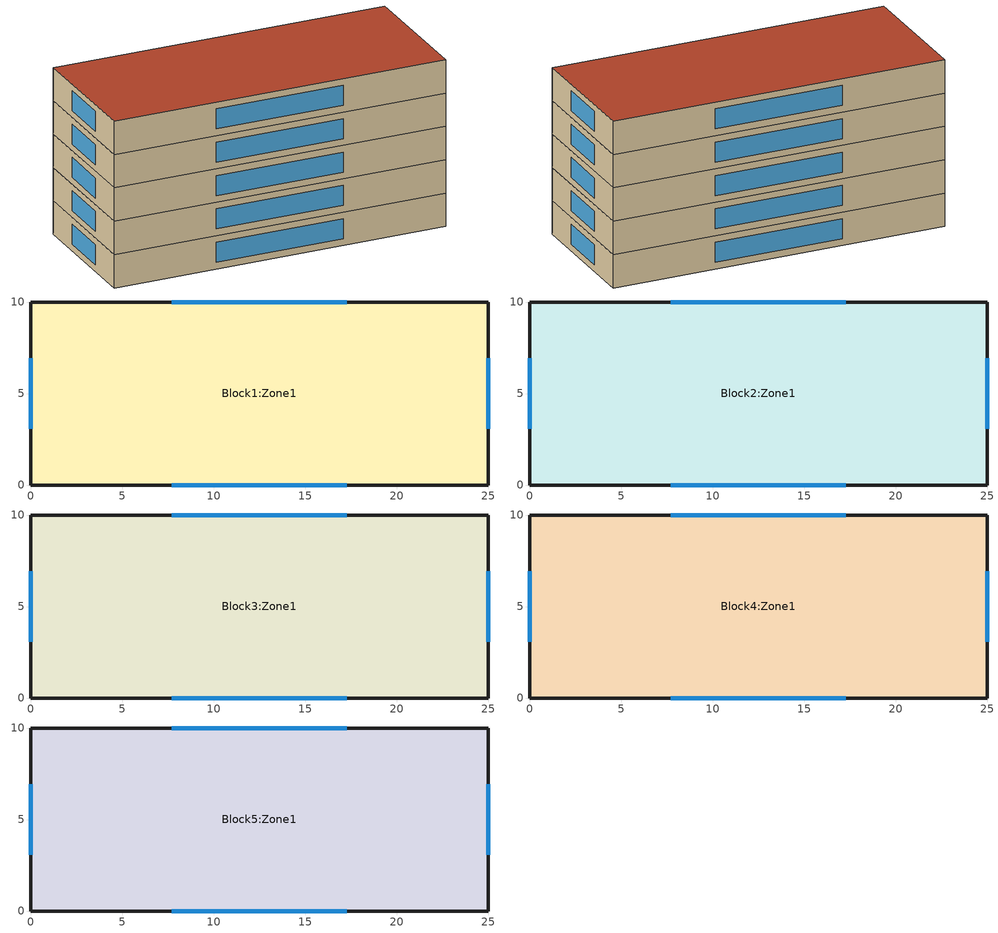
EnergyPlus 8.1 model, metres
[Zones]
Block1:Zone1
 floor ground (Ground0502): 0,0 0,10 25,10 25,0 z0
 wall outside (Wall0505): 0,10 0,0 25,0 25,10 0,10 z0:2.5
 window (Window0502): 0,6.92 0,3.08 / 17.29,10 7.71,10 / 25,3.08 25,6.92 / 7.71,0 17.29,0 z0.5:2
Block2:Zone1
 floor to Block1:Zone1 (Internal Floor): 0,0 0,10 25,10 25,0 z2.5
 wall outside (Wall0505): 0,10 0,0 25,0 25,10 0,10 z2.5:5
 window (Window0502): 0,6.92 0,3.08 / 17.29,10 7.71,10 / 25,3.08 25,6.92 / 7.71,0 17.29,0 z3:4.5
Block3:Zone1
 floor to Block2:Zone1 (Internal Floor): 0,0 0,10 25,10 25,0 z5
 wall outside (Wall0505): 0,10 0,0 25,0 25,10 0,10 z5:7.5
 window (Window0502): 0,6.92 0,3.08 / 17.29,10 7.71,10 / 25,3.08 25,6.92 / 7.71,0 17.29,0 z5.5:7
Block4:Zone1
 floor to Block3:Zone1 (Internal Floor): 0,0 0,10 25,10 25,0 z7.5
 wall outside (Wall0505): 0,10 0,0 25,0 25,10 0,10 z7.5:10
 window (Window0502): 0,6.92 0,3.08 / 17.29,10 7.71,10 / 25,3.08 25,6.92 / 7.71,0 17.29,0 z8:9.5
Block5:Zone1
 floor to Block4:Zone1 (Internal Floor): 0,0 0,10 25,10 25,0 z10
 wall outside (Wall0505): 0,10 0,0 25,0 25,10 0,10 z10:12.5
 window (Window0502): 0,6.92 0,3.08 / 17.29,10 7.71,10 / 25,3.08 25,6.92 / 7.71,0 17.29,0 z10.5:12
 roof outside (Roof0501): 25,0 25,10 0,10 0,0 z12.5
[Building]
Building: North Axis {deg}=0; Terrain=Suburbs; Loads Convergence Tolerance Value=0.04; Temperature Convergence Tolerance Value {deltaC}=0.4; Solar Distribution=FullExterior; Maximum Number of Warmup Days=25; Minimum Number of Warmup Days=6
[Site:GroundTemperature:BuildingSurface]
18, 18, 18, 18, 18, 18, 18, 18, 18, 18, 18, 18
[Site:GroundTemperature:FCfactorMethod]
1.6, 0.7, 2.3, 4.8, 11.2, 16.2, 19.6, 20.6, 18.9, 15, 9.8, 5
[Site:GroundTemperature:Shallow]
14, 14, 14, 14, 14, 14, 14, 14, 14, 14, 14, 14
[Site:GroundTemperature:Deep]
14, 14, 14, 14, 14, 14, 14, 14, 14, 14, 14, 14
[Construction]
Wall0505: Outside Render_2001_0.0150, Brick_2001_0.1250, Glasswool_2001_0.1200, Inbetween Render_2001_0.0100, Brick_2001_0.1500
Roof0501: Bitumen Layer_2001_0.0080, EPS_2001_0.1100, Vapour Barrier_2001_0.0040, Massive Spruce_2001_0.0240
Ground0502: Rockwool_2001_0.0800, Concrete_2001_0.1800, EPS_2001_0.0200, Glasswool_2001_0.0200, Cement Screed_2001_0.0700, Parquet_2001_0.0240
Window0502: EurofloatTroeschGlass_2001_0.0050, Krypton_2001_0.0100, EN2PlusTroeschGlass_2001_0.0050
Internal Floor: Cast Concrete (Dense)_0.1
[Material] Roughness=Rough; Thermal Absorptance=0.9
Name | Thickness | Conductivity {W/m-K} | Density {kg/m3} | Specific Heat {J/kg-K} | Solar Absorptance | Visible Absorptance | Thickness {m} | Visible Absorptance!-Generator IDFEditor 1.44
Brick_2001_0.1250 | 0.125 | 0.44 | 1200 | 840 | 0.6 | 0.6
Concrete_2001_0.1800 | 0.18 | 2.3 | 2300 | 880 | 0.6 | 0.6
EPS_2001_0.1100 | 0.11 | 0.038 | 15 | 1500 | 0.6 | 0.6
Brick_2001_0.1500 | 0.15 | 0.44 | 1200 | 840 | 0.6 | 0.6
Inbetween Render_2001_0.0100 | 0.01 | 0.7 | 1100 | 900 | 0.6 | 0.6
Glasswool_2001_0.1200 | 0.12 | 0.04 | 22 | 830 | 0.6 | 0.6
Outside Render_2001_0.0150 | 0.015 | 0.87 | 2085 | 840 | 0.6 | 0.6
Parquet_2001_0.0240 | 0.024 | 0.2 | 800 | 1300 | 0.7 | 0.7
Cement Screed_2001_0.0700 | 0.07 | 1.4 | 2100 | 650 | 0.6 | 0.6
EPS_2001_0.0200 | 0.02 | 0.038 | 15 | 1500 | 0.6 | 0.6
Glasswool_2001_0.0200 | 0.02 | 0.04 | 22 | 830 | 0.6 | 0.6
Rockwool_2001_0.0800 | 0.08 | 0.04 | 100 | 840 | 0.6 | 0.6
Massive Spruce_2001_0.0240 | 0.024 | 0.13 | 450 | 1600 | 0.6 | 0.6
Bitumen Layer_2001_0.0080 | 0.008 | 0.17 | 1050 | 1000 | 0.9 | 0.9
Cast Concrete (Dense)_0.1 |  | 1.4 | 2100 | 840 | 0.6 |  | 0.1 | 0.6
[Material:NoMass]
Vapour Barrier_2001_0.0040: Roughness=Rough; Thermal Resistance=0.0211; Thermal Absorptance=0.9; Solar Absorptance=0.7; Visible Absorptance=0.7
[WindowMaterial:Glazing] Optical Data Type=SpectralAverage; Thickness=0.005; Infrared Transmittance at Normal Incidence=0; Back Side Infrared Hemispherical Emissivity=0.84; Conductivity=1; Dirt Correction Factor for Solar and Visible Transmittance=1
Name | Solar Transmittance at Normal Incidence | Front Side Solar Reflectance at Normal Incidence | Back Side Solar Reflectance at Normal Incidence | Visible Transmittance at Normal Incidence | Front Side Visible Reflectance at Normal Incidence | Back Side Visible Reflectance at Normal Incidence | Front Side Infrared Hemispherical Emissivity
EurofloatTroeschGlass_2001_0.0050 | 0.85 | 0.077 | 0.077 | 0.904 | 0.083 | 0.083 | 0.84
EN2PlusTroeschGlass_2001_0.0050 | 0.591 | 0.289 | 0.225 | 0.896 | 0.044 | 0.048 | 0.041
[WindowMaterial:Gas]
Krypton_2001_0.0100: Gas Type=Krypton; Thickness=0.01
[Zone] Relative North (to building)=0; Zone Type=1; Zone multiplier=1; Zone inside convection algorism=TARP
Block1:Zone1; Block2:Zone1; Block3:Zone1; Block4:Zone1; Block5:Zone1
[ZoneInfiltration:DesignFlowRate]
Block1:Zone1 Infiltration: Block1:Zone1, resi_infiltration_sch, AirChanges/Hour, 0.39125, 1, 0, 0, 0
Block2:Zone1 Infiltration: Block2:Zone1, resi_infiltration_sch, AirChanges/Hour, 0.39125, 1, 0, 0, 0
Block3:Zone1 Infiltration: Block3:Zone1, resi_infiltration_sch, AirChanges/Hour, 0.39125, 1, 0, 0, 0
Block4:Zone1 Infiltration: Block4:Zone1, resi_infiltration_sch, AirChanges/Hour, 0.39125, 1, 0, 0, 0
Block5:Zone1 Infiltration: Block5:Zone1, resi_infiltration_sch, AirChanges/Hour, 0.39125, 1, 0, 0, 0
[PEOPLE] Number of People Schedule=resi_occupancy_sch; Number of People Calculation Method=Area/Person; Zone Floor Area per Person {m2/person}=25.641; Fraction Radiant=0.3; Sensible Heat Fraction=AUTOCALCULATE; Activity Level Schedule=resi_activity_sch
Name | Zone
People Block1:Zone1 | Block1:Zone1
People Block2:Zone1 | Block2:Zone1
People Block3:Zone1 | Block3:Zone1
People Block4:Zone1 | Block4:Zone1
People Block5:Zone1 | Block5:Zone1
[ElectricEquipment] Schedule=resi_appliances_sch; Design Level Calculation Method=Watts/Area; Watts per Zone Floor Area {W/m2}=6.4; Fraction Latent=0; Fraction Radiant=0.75; Fraction Lost=0
Name | Zone
Block1Appliances | Block1:Zone1
Block2Appliances | Block2:Zone1
Block3Appliances | Block3:Zone1
Block4Appliances | Block4:Zone1
Block5Appliances | Block5:Zone1
[Lights] Schedule=resi_lighting_sch; Design Level Calculation Method=Watts/Area; Watts per Zone Floor Area {W/m2}=10.3104; Return Air Fraction=0.4; Fraction Radiant=0.4; Fraction visible=0.2; Fraction Replaceable=1; Return Air Fraction Calculated from Plenum Temperature=No
Name | Zone
Block1Light | Block1:Zone1
Block2Light | Block2:Zone1
Block3Light | Block3:Zone1
Block4Light | Block4:Zone1
Block5Light | Block5:Zone1
[HotWaterEquipment] Schedule=resi_dhw_sch; Design Level Calculation Method=Watts/Area; Watts per Zone Floor Area {W/m2}=4.21667; Fraction Lost=1
Name | Zone
Block1DHW | Block1:Zone1
Block2DHW | Block2:Zone1
Block3DHW | Block3:Zone1
Block4DHW | Block4:Zone1
Block5DHW | Block5:Zone1
[HVACTemplate:Zone:IdealLoadsAirSystem] Template Thermostat=Residential_thermostat; Maximum Heating Supply Air Temperature {C}=50; Minimum Cooling Supply Air Temperature {C}=13; Maximum Heating Supply Air Humidity Ratio {kgWater/kgDryAir}=0.0156; Minimum Cooling Supply Air Humidity Ratio {kgWater/kgDryAir}=0.0077; Heating Limit=NoLimit; Cooling Limit=NoLimit; Dehumidification Control Type=ConstantSensibleHeatRatio; Cooling Sensible Heat Ratio=0.7; Dehumidification Setpoint {percent}=60; Humidification Control Type=None; Humidification Setpoint {percent}=30; Outdoor Air Method=DetailedSpecification; Demand Controlled Ventilation Type=None; Outdoor Air Economizer Type=NoEconomizer; Heat Recovery Type=None
Name | Design Specification Outdoor Air Object
Block1:Zone1 | Block1:Zone1
Block2:Zone1 | Block2:Zone1
Block3:Zone1 | Block3:Zone1
Block4:Zone1 | Block4:Zone1
Block5:Zone1 | Block5:Zone1
[DesignSpecification:OutdoorAir] Outdoor Air Method=Flow/Area; Outdoor Air Flow per Zone Floor Area {m3/s-m2}=0.00129722; Outdoor Air Flow Rate Fraction Schedule=resi_ventilation_sch
Block1:Zone1; Block2:Zone1; Block3:Zone1; Block4:Zone1; Block5:Zone1
[HVACTemplate:Thermostat]
Residential_thermostat: Heating Setpoint Schedule=resi_htg_therm_sch; Cooling Setpoint Schedule=resi_clg_therm_sch
[Schedule:File] Column Number=1; Rows to Skip at Top=0; Number of Hours of Data=8760; Column Separator=Comma; Interpolate to Timestep=No
Name | File
resi_activity_sch | mfh_nominal_activity.csv
resi_occupancy_sch | mfh_nominal_occupancy.csv
resi_ventilation_sch | mfh_nominal_ventilation.csv
resi_infiltration_sch | mfh_nominal_infiltration.csv
resi_htg_therm_sch | mfh_nominal_thermostat_heating.csv
resi_clg_therm_sch | mfh_nominal_thermostat_cooling.csv
resi_lighting_sch | mfh_nominal_lighting.csv
resi_appliances_sch | mfh_nominal_appliances.csv
resi_dhw_sch | mfh_nominal_dhw.csv
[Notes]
Block 1, zone1, wall 1
Block 1, zone1, wall 2
Block 1, zone1, wall 3
Block 1, zone1, wall 4
Block 2, zone1, wall 1
Block 2, zone1, wall 2
Block 2, zone1, wall 3
Block 2, zone1, wall 4
Block 3, zone1, wall 1
Block 3, zone1, wall 2
